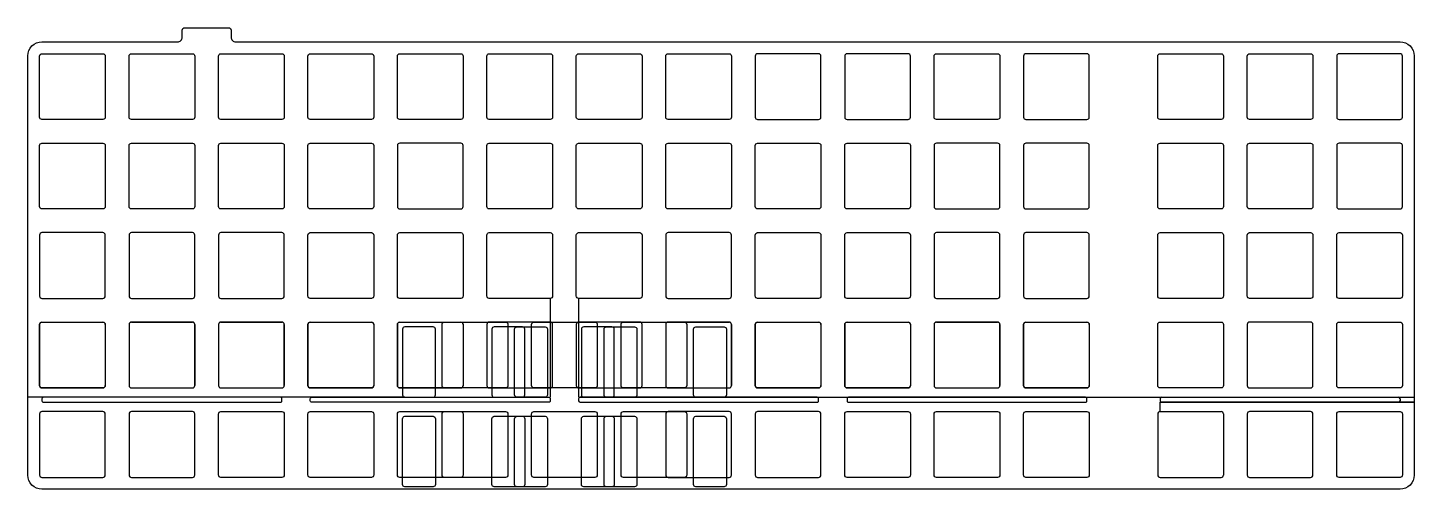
# Model space of a CAD drawing. Header units: millimetres. Extents: x 0 to 295, y -95 to 3.
import ezdxf

# ---------------------------------------------------------------- set-up
doc = ezdxf.new("R2010")
doc.units = ezdxf.units.MM
doc.layers.get('0').update_dxf_attribs({"linetype": 'CONTINUOUS'})

msp = doc.modelspace()

# ---------------------------------------------------------------- linework, layer by layer
for p, q in [((111.275, -54.625), (111.275, -75.675)), ((117.325, -54.625), (117.325, -75.675)), ((2.525, -60.175), (2.525, -73.175)), ((3.025, -59.675), (16.025, -59.675)), ((16.525, -60.175), (16.525, -73.175)), ((21.575, -60.175), (21.575, -73.175)), ((22.075, -59.675), (35.075, -59.675)), ((35.575, -60.175), (35.575, -73.175)), ((40.625, -60.175), (40.625, -73.175)), ((41.125, -59.675), (54.125, -59.675)), ((54.625, -60.175), (54.625, -73.175)), ((59.675, -60.175), (59.675, -73.175)), ((60.175, -59.675), (73.175, -59.675)), ((73.675, -60.175), (73.675, -73.175)), ((78.725, -60.175), (78.725, -73.175)), ((79.225, -59.675), (92.225, -59.675)), ((92.725, -60.175), (92.725, -73.175)), ((135.875, -60.175), (135.875, -73.175)), ((136.375, -59.675), (149.375, -59.675)), ((149.875, -60.175), (149.875, -73.175)), ((154.925, -60.175), (154.925, -73.175)), ((155.425, -59.675), (168.425, -59.675)), ((168.925, -60.175), (168.925, -73.175)), ((173.975, -60.175), (173.975, -73.175)), ((174.475, -59.675), (187.475, -59.675)), ((187.975, -60.175), (187.975, -73.175)), ((193.025, -60.175), (193.025, -73.175)), ((193.525, -59.675), (206.525, -59.675)), ((207.025, -60.175), (207.025, -73.175)), ((212.075, -60.175), (212.075, -73.175)), ((212.575, -59.675), (225.575, -59.675)), ((226.075, -60.175), (226.075, -73.175)), ((3.025, -73.675), (16.025, -73.675)), ((22.075, -73.675), (35.075, -73.675)), ((41.125, -73.675), (54.125, -73.675)), ((60.175, -73.675), (73.175, -73.675)), ((79.225, -73.675), (92.225, -73.675)), ((136.375, -73.675), (149.375, -73.675)), ((155.425, -73.675), (168.425, -73.675)), ((174.475, -73.675), (187.475, -73.675)), ((193.525, -73.675), (206.525, -73.675)), ((212.575, -73.675), (225.575, -73.675)), ((80.312, -75.675), (-0.001, -75.675)), ((117.625, -75.675), (295.275, -75.675)), ((241.15, -75.975), (241.15, -76.425)), ((241.15, -78.725), (241.15, -76.725)), ((241.15, -76.725), (295.275, -76.725)), ((291.95, -76.725), (241.15, -76.725)), ((241.45, -75.675), (291.95, -75.675)), ((295.275, -76.725), (241.45, -76.725)), ((292.25, -75.975), (292.25, -76.425)), ((240.65, -79.225), (240.65, -92.225)), ((241.15, -78.725), (254.15, -78.725)), ((254.65, -79.225), (254.65, -92.225)), ((241.15, -92.725), (254.15, -92.725))]:
    msp.add_line(p, q)
for points in [[(295.275, -3), (295.275, -92.25, -0.4142136), (292.275, -95.25), (3, -95.25, -0.4142136), (0, -92.25), (0, -3, -0.4142136), (3, 0), (31.9, 0, 0.4142136), (32.9, 1), (32.9, 2.5, -0.4142136), (33.4, 3), (38.1, 3), (42.8, 3, -0.4142136), (43.3, 2.5), (43.3, 1, 0.4142136), (44.3, 0), (292.275, 0, -0.4142136)], [(2.525, -3.025, -0.4142136), (3.025, -2.525), (16.025, -2.525, -0.4142136), (16.525, -3.025), (16.525, -16.025, -0.4142136), (16.025, -16.525), (3.025, -16.525, -0.4142136), (2.525, -16.025)], [(35.075, -2.525, -0.4142136), (35.575, -3.025), (35.575, -16.025, -0.4142136), (35.075, -16.525), (22.075, -16.525, -0.4142136), (21.575, -16.025), (21.575, -3.025, -0.4142136), (22.075, -2.525)], [(40.625, -16.025), (40.625, -3.025, -0.4142136), (41.125, -2.525), (54.125, -2.525, -0.4142136), (54.625, -3.025), (54.625, -16.025, -0.4142136), (54.125, -16.525), (41.125, -16.525, -0.4142136)], [(59.675, -16.025), (59.675, -3.025, -0.4142136), (60.175, -2.525), (73.175, -2.525, -0.4142136), (73.675, -3.025), (73.675, -16.025, -0.4142136), (73.175, -16.525), (60.175, -16.525, -0.4142136)], [(78.725, -3.025, -0.4142136), (79.225, -2.525), (92.225, -2.525, -0.4142136), (92.725, -3.025), (92.725, -16.025, -0.4142136), (92.225, -16.525), (79.225, -16.525, -0.4142136), (78.725, -16.025)], [(111.275, -2.525, -0.4142136), (111.775, -3.025), (111.775, -16.025, -0.4142136), (111.275, -16.525), (98.275, -16.525, -0.4142136), (97.775, -16.025), (97.775, -3.025, -0.4142136), (98.275, -2.525)], [(116.825, -16.025), (116.825, -3.025, -0.4142136), (117.325, -2.525), (130.325, -2.525, -0.4142136), (130.825, -3.025), (130.825, -16.025, -0.4142136), (130.325, -16.525), (117.325, -16.525, -0.4142136)], [(149.375, -16.525), (136.375, -16.525, -0.4142136), (135.875, -16.025), (135.875, -3.025, -0.4142136), (136.375, -2.525), (149.375, -2.525, -0.4142136), (149.875, -3.025), (149.875, -16.025, -0.4142136)], [(168.925, -16.025), (168.925, -3.025, 0.4142136), (168.425, -2.525), (155.425, -2.525, 0.4142136), (154.925, -3.025), (154.925, -16.025, 0.4142136), (155.425, -16.525), (168.425, -16.525, 0.4142136)], [(187.975, -16.025), (187.975, -3.025, 0.4142136), (187.475, -2.525), (174.475, -2.525, 0.4142136), (173.975, -3.025), (173.975, -16.025, 0.4142136), (174.475, -16.525), (187.475, -16.525, 0.4142136)], [(193.025, -3.025, -0.4142136), (193.525, -2.525), (206.525, -2.525, -0.4142136), (207.025, -3.025), (207.025, -16.025, -0.4142136), (206.525, -16.525), (193.525, -16.525, -0.4142136), (193.025, -16.025)], [(226.075, -16.025), (226.075, -3.025, 0.4142136), (225.575, -2.525), (212.575, -2.525, 0.4142136), (212.075, -3.025), (212.075, -16.025, 0.4142136), (212.575, -16.525), (225.575, -16.525, 0.4142136)], [(254.15, -2.525, -0.4142136), (254.65, -3.025), (254.65, -16.025, -0.4142136), (254.15, -16.525), (241.15, -16.525, -0.4142136), (240.65, -16.025), (240.65, -3.025, -0.4142136), (241.15, -2.525)], [(260.2, -16.525, -0.4142136), (259.7, -16.025), (259.7, -3.025, -0.4142136), (260.2, -2.525), (273.2, -2.525, -0.4142136), (273.7, -3.025), (273.7, -16.025, -0.4142136), (273.2, -16.525)], [(292.75, -16.025), (292.75, -3.025, 0.4142136), (292.25, -2.525), (279.25, -2.525, 0.4142136), (278.75, -3.025), (278.75, -16.025, 0.4142136), (279.25, -16.525), (292.25, -16.525, 0.4142136)], [(16.025, -21.575, -0.4142136), (16.525, -22.075), (16.525, -35.075, -0.4142136), (16.025, -35.575), (3.025, -35.575, -0.4142136), (2.525, -35.075), (2.525, -22.075, -0.4142136), (3.025, -21.575)], [(35.075, -35.575), (22.075, -35.575, -0.4142136), (21.575, -35.075), (21.575, -22.075, -0.4142136), (22.075, -21.575), (35.075, -21.575, -0.4142136), (35.575, -22.075), (35.575, -35.075, -0.4142136)], [(40.625, -22.075, -0.4142136), (41.125, -21.575), (54.125, -21.575, -0.4142136), (54.625, -22.075), (54.625, -35.075, -0.4142136), (54.125, -35.575), (41.125, -35.575, -0.4142136), (40.625, -35.075)], [(73.175, -21.575, -0.4142136), (73.675, -22.075), (73.675, -35.075, -0.4142136), (73.175, -35.575), (60.175, -35.575, -0.4142136), (59.675, -35.075), (59.675, -22.075, -0.4142136), (60.175, -21.575)], [(92.725, -35.075), (92.725, -22.075, 0.4142136), (92.225, -21.575), (79.225, -21.575, 0.4142136), (78.725, -22.075), (78.725, -35.075, 0.4142136), (79.225, -35.575), (92.225, -35.575, 0.4142136)], [(111.775, -35.075, -0.4142136), (111.275, -35.575), (98.275, -35.575, -0.4142136), (97.775, -35.075), (97.775, -22.075, -0.4142136), (98.275, -21.575), (111.275, -21.575, -0.4142136), (111.775, -22.075)], [(117.325, -35.575, -0.4142136), (116.825, -35.075), (116.825, -22.075, -0.4142136), (117.325, -21.575), (130.325, -21.575, -0.4142136), (130.825, -22.075), (130.825, -35.075, -0.4142136), (130.325, -35.575)], [(135.875, -22.075, -0.4142136), (136.375, -21.575), (149.375, -21.575, -0.4142136), (149.875, -22.075), (149.875, -35.075, -0.4142136), (149.375, -35.575), (136.375, -35.575, -0.4142136), (135.875, -35.075)], [(168.925, -35.075, -0.4142136), (168.425, -35.575), (155.425, -35.575, -0.4142136), (154.925, -35.075), (154.925, -22.075, -0.4142136), (155.425, -21.575), (168.425, -21.575, -0.4142136), (168.925, -22.075)], [(187.475, -35.575), (174.475, -35.575, -0.4142136), (173.975, -35.075), (173.975, -22.075, -0.4142136), (174.475, -21.575), (187.475, -21.575, -0.4142136), (187.975, -22.075), (187.975, -35.075, -0.4142136)], [(207.025, -35.075), (207.025, -22.075, 0.4142136), (206.525, -21.575), (193.525, -21.575, 0.4142136), (193.025, -22.075), (193.025, -35.075, 0.4142136), (193.525, -35.575), (206.525, -35.575, 0.4142136)], [(226.075, -35.075), (226.075, -22.075, 0.4142136), (225.575, -21.575), (212.575, -21.575, 0.4142136), (212.075, -22.075), (212.075, -35.075, 0.4142136), (212.575, -35.575), (225.575, -35.575, 0.4142136)], [(254.15, -21.575, -0.4142136), (254.65, -22.075), (254.65, -35.075, -0.4142136), (254.15, -35.575), (241.15, -35.575, -0.4142136), (240.65, -35.075), (240.65, -22.075, -0.4142136), (241.15, -21.575)], [(273.2, -21.575, -0.4142136), (273.7, -22.075), (273.7, -35.075, -0.4142136), (273.2, -35.575), (260.2, -35.575, -0.4142136), (259.7, -35.075), (259.7, -22.075, -0.4142136), (260.2, -21.575)], [(292.25, -21.575), (279.25, -21.575, 0.4142136), (278.75, -22.075), (278.75, -35.075, 0.4142136), (279.25, -35.575), (292.25, -35.575, 0.4142136), (292.75, -35.075), (292.75, -22.075, 0.4142136)], [(16.525, -54.125), (16.525, -41.125, 0.4142136), (16.025, -40.625), (3.025, -40.625, 0.4142136), (2.525, -41.125), (2.525, -54.125, 0.4142136), (3.025, -54.625), (16.025, -54.625, 0.4142136)], [(35.575, -54.125), (35.575, -41.125, 0.4142136), (35.075, -40.625), (22.075, -40.625, 0.4142136), (21.575, -41.125), (21.575, -54.125, 0.4142136), (22.075, -54.625), (35.075, -54.625, 0.4142136)], [(54.625, -54.125), (54.625, -41.125, 0.4142136), (54.125, -40.625), (41.125, -40.625, 0.4142136), (40.625, -41.125), (40.625, -54.125, 0.4142136), (41.125, -54.625), (54.125, -54.625, 0.4142136)], [(60.175, -54.625, -0.4142136), (59.675, -54.125), (59.675, -41.125, -0.4142136), (60.175, -40.625), (73.175, -40.625, -0.4142136), (73.675, -41.125), (73.675, -54.125, -0.4142136), (73.175, -54.625)], [(92.725, -54.125, -0.4142136), (92.225, -54.625), (79.225, -54.625, -0.4142136), (78.725, -54.125), (78.725, -41.125, -0.4142136), (79.225, -40.625), (92.225, -40.625, -0.4142136), (92.725, -41.125)], [(97.775, -54.125), (97.775, -41.125, -0.4142136), (98.275, -40.625), (111.275, -40.625, -0.4142136), (111.775, -41.125), (111.775, -54.125, -0.4142136), (111.275, -54.625), (98.275, -54.625, -0.4142136)], [(130.325, -40.625, -0.4142136), (130.825, -41.125), (130.825, -54.125, -0.4142136), (130.325, -54.625), (117.325, -54.625, -0.4142136), (116.825, -54.125), (116.825, -41.125, -0.4142136), (117.325, -40.625)], [(149.875, -54.125), (149.875, -41.125, 0.4142136), (149.375, -40.625), (136.375, -40.625, 0.4142136), (135.875, -41.125), (135.875, -54.125, 0.4142136), (136.375, -54.625), (149.375, -54.625, 0.4142136)], [(154.925, -41.125, -0.4142136), (155.425, -40.625), (168.425, -40.625, -0.4142136), (168.925, -41.125), (168.925, -54.125, -0.4142136), (168.425, -54.625), (155.425, -54.625, -0.4142136), (154.925, -54.125)], [(173.975, -41.125, -0.4142136), (174.475, -40.625), (187.475, -40.625, -0.4142136), (187.975, -41.125), (187.975, -54.125, -0.4142136), (187.475, -54.625), (174.475, -54.625, -0.4142136), (173.975, -54.125)], [(207.025, -54.125), (207.025, -41.125, 0.4142136), (206.525, -40.625), (193.525, -40.625, 0.4142136), (193.025, -41.125), (193.025, -54.125, 0.4142136), (193.525, -54.625), (206.525, -54.625, 0.4142136)], [(226.075, -54.125), (226.075, -41.125, 0.4142136), (225.575, -40.625), (212.575, -40.625, 0.4142136), (212.075, -41.125), (212.075, -54.125, 0.4142136), (212.575, -54.625), (225.575, -54.625, 0.4142136)], [(254.15, -54.625), (241.15, -54.625, -0.4142136), (240.65, -54.125), (240.65, -41.125, -0.4142136), (241.15, -40.625), (254.15, -40.625, -0.4142136), (254.65, -41.125), (254.65, -54.125, -0.4142136)], [(259.7, -41.125, -0.4142136), (260.2, -40.625), (273.2, -40.625, -0.4142136), (273.7, -41.125), (273.7, -54.125, -0.4142136), (273.2, -54.625), (260.2, -54.625, -0.4142136), (259.7, -54.125)], [(292.75, -54.125, -0.4142136), (292.25, -54.625), (279.25, -54.625, -0.4142136), (278.75, -54.125), (278.75, -41.125, -0.4142136), (279.25, -40.625), (292.25, -40.625, -0.4142136), (292.75, -41.125)], [(16.525, -73.175, -0.4142136), (16.025, -73.675), (3.025, -73.675, -0.4142136), (2.525, -73.175), (2.525, -60.175, -0.4142136), (3.025, -59.675), (16.025, -59.675, -0.4142136), (16.525, -60.175)], [(35.575, -73.175), (35.575, -60.175, 0.4142136), (35.075, -59.675), (22.075, -59.675, 0.4142136), (21.575, -60.175), (21.575, -73.175, 0.4142136), (22.075, -73.675), (35.075, -73.675, 0.4142136)], [(54.125, -59.675), (41.125, -59.675, 0.4142136), (40.625, -60.175), (40.625, -73.175, 0.4142136), (41.125, -73.675), (54.125, -73.675, 0.4142136), (54.625, -73.175), (54.625, -60.175, 0.4142136)], [(60.175, -73.675, -0.4142136), (59.675, -73.175), (59.675, -60.175, -0.4142136), (60.175, -59.675), (73.175, -59.675, -0.4142136), (73.675, -60.175), (73.675, -73.175, -0.4142136), (73.175, -73.675)], [(79.225, -73.675, -0.4142136), (78.725, -73.175), (78.725, -60.175, -0.4142136), (79.225, -59.675), (92.225, -59.675, -0.4142136), (92.725, -60.175), (92.725, -73.175, -0.4142136), (92.225, -73.675)], [(86.312, -60.675), (80.312, -60.675, 0.4142136), (79.812, -61.175), (79.812, -75.175, 0.4142136), (80.312, -75.675), (86.312, -75.675, 0.4142136), (86.812, -75.175), (86.812, -61.175, 0.4142136)], [(102.25, -73.175, -0.4142136), (101.75, -73.675), (88.75, -73.675, -0.4142136), (88.25, -73.175), (88.25, -60.175, -0.4142136), (88.75, -59.675), (101.75, -59.675, -0.4142136), (102.25, -60.175)], [(111.775, -73.175), (111.775, -60.175, 0.4142136), (111.275, -59.675), (98.275, -59.675, 0.4142136), (97.775, -60.175), (97.775, -73.175, 0.4142136), (98.275, -73.675), (111.275, -73.675, 0.4142136)], [(105.862, -75.175), (105.862, -61.175, 0.4142136), (105.362, -60.675), (99.362, -60.675, 0.4142136), (98.862, -61.175), (98.862, -75.175, 0.4142136), (99.362, -75.675), (105.362, -75.675, 0.4142136)], [(104.188, -75.675, -0.4142136), (103.688, -75.175), (103.688, -61.175, -0.4142136), (104.188, -60.675), (110.188, -60.675, -0.4142136), (110.688, -61.175), (110.688, -75.175, -0.4142136), (110.188, -75.675)], [(121.3, -73.175, -0.4142136), (120.8, -73.675), (107.8, -73.675, -0.4142136), (107.3, -73.175), (107.3, -60.175, -0.4142136), (107.8, -59.675), (120.8, -59.675, -0.4142136), (121.3, -60.175)], [(130.825, -73.175), (130.825, -60.175, 0.4142136), (130.325, -59.675), (117.325, -59.675, 0.4142136), (116.825, -60.175), (116.825, -73.175, 0.4142136), (117.325, -73.675), (130.325, -73.675, 0.4142136)], [(124.412, -60.675), (118.412, -60.675, 0.4142136), (117.912, -61.175), (117.912, -75.175, 0.4142136), (118.412, -75.675), (124.412, -75.675, 0.4142136), (124.912, -75.175), (124.912, -61.175, 0.4142136)], [(122.738, -61.175, -0.4142136), (123.238, -60.675), (129.238, -60.675, -0.4142136), (129.738, -61.175), (129.738, -75.175, -0.4142136), (129.238, -75.675), (123.238, -75.675, -0.4142136), (122.738, -75.175)], [(126.85, -73.675, -0.4142136), (126.35, -73.175), (126.35, -60.175, -0.4142136), (126.85, -59.675), (139.85, -59.675, -0.4142136), (140.35, -60.175), (140.35, -73.175, -0.4142136), (139.85, -73.675)], [(149.875, -73.175), (149.875, -60.175, 0.4142136), (149.375, -59.675), (136.375, -59.675, 0.4142136), (135.875, -60.175), (135.875, -73.175, 0.4142136), (136.375, -73.675), (149.375, -73.675, 0.4142136)], [(141.788, -75.175), (141.788, -61.175, -0.4142136), (142.288, -60.675), (148.288, -60.675, -0.4142136), (148.788, -61.175), (148.788, -75.175, -0.4142136), (148.288, -75.675), (142.288, -75.675, -0.4142136)], [(168.425, -73.675), (155.425, -73.675, -0.4142136), (154.925, -73.175), (154.925, -60.175, -0.4142136), (155.425, -59.675), (168.425, -59.675, -0.4142136), (168.925, -60.175), (168.925, -73.175, -0.4142136)], [(187.475, -59.675, -0.4142136), (187.975, -60.175), (187.975, -73.175, -0.4142136), (187.475, -73.675), (174.475, -73.675, -0.4142136), (173.975, -73.175), (173.975, -60.175, -0.4142136), (174.475, -59.675)], [(206.525, -59.675), (193.525, -59.675, 0.4142136), (193.025, -60.175), (193.025, -73.175, 0.4142136), (193.525, -73.675), (206.525, -73.675, 0.4142136), (207.025, -73.175), (207.025, -60.175, 0.4142136)], [(212.075, -73.175), (212.075, -60.175, -0.4142136), (212.575, -59.675), (225.575, -59.675, -0.4142136), (226.075, -60.175), (226.075, -73.175, -0.4142136), (225.575, -73.675), (212.575, -73.675, -0.4142136)], [(254.15, -73.675), (241.15, -73.675, -0.4142136), (240.65, -73.175), (240.65, -60.175, -0.4142136), (241.15, -59.675), (254.15, -59.675, -0.4142136), (254.65, -60.175), (254.65, -73.175, -0.4142136)], [(273.7, -73.175), (273.7, -60.175, 0.4142136), (273.2, -59.675), (260.2, -59.675, 0.4142136), (259.7, -60.175), (259.7, -73.175, 0.4142136), (260.2, -73.675), (273.2, -73.675, 0.4142136)], [(292.25, -59.675, -0.4142136), (292.75, -60.175), (292.75, -73.175, -0.4142136), (292.25, -73.675), (279.25, -73.675, -0.4142136), (278.75, -73.175), (278.75, -60.175, -0.4142136), (279.25, -59.675)], [(3.025, -75.975), (3.025, -76.425, 0.4142136), (3.325, -76.725), (53.824, -76.725, 0.4142136), (54.124, -76.425), (54.124, -75.975, 0.4142136), (53.824, -75.675), (3.325, -75.675, 0.4142136)], [(60.175, -76.425), (60.175, -75.975, -0.4142136), (60.475, -75.675), (110.975, -75.675, -0.4142136), (111.275, -75.975), (111.275, -76.425, -0.4142136), (110.975, -76.725), (60.475, -76.725, -0.4142136)], [(168.425, -76.425), (168.425, -75.975, 0.4142136), (168.125, -75.675), (117.625, -75.675, 0.4142136), (117.325, -75.975), (117.325, -76.4, 0.4140703), (117.625, -76.7), (168.125, -76.725, 0.4143569)], [(225.575, -76.425), (225.575, -75.975, 0.4142136), (225.275, -75.675), (174.775, -75.675, 0.4142136), (174.475, -75.975), (174.475, -76.425, 0.4142136), (174.775, -76.725), (225.275, -76.725, 0.4142136)], [(16.525, -92.225), (16.525, -79.225, 0.4142136), (16.025, -78.725), (3.025, -78.725, 0.4142136), (2.525, -79.225), (2.525, -92.225, 0.4142136), (3.025, -92.725), (16.025, -92.725, 0.4142136)], [(35.575, -92.225), (35.575, -79.225, 0.4142136), (35.075, -78.725), (22.075, -78.725, 0.4142136), (21.575, -79.225), (21.575, -92.225, 0.4142136), (22.075, -92.725), (35.075, -92.725, 0.4142136)], [(40.625, -79.225, -0.4142136), (41.125, -78.725), (54.125, -78.725, -0.4142136), (54.625, -79.225), (54.625, -92.225, -0.4142136), (54.125, -92.725), (41.125, -92.725, -0.4142136), (40.625, -92.225)], [(73.175, -78.725, -0.4142136), (73.675, -79.225), (73.675, -92.225, -0.4142136), (73.175, -92.725), (60.175, -92.725, -0.4142136), (59.675, -92.225), (59.675, -79.225, -0.4142136), (60.175, -78.725)], [(79.225, -92.725, -0.4142136), (78.725, -92.225), (78.725, -79.225, -0.4142136), (79.225, -78.725), (92.225, -78.725, -0.4142136), (92.725, -79.225), (92.725, -92.225, -0.4142136), (92.225, -92.725)], [(101.75, -92.725), (88.75, -92.725, -0.4142136), (88.25, -92.225), (88.25, -79.225, -0.4142136), (88.75, -78.725), (101.75, -78.725, -0.4142136), (102.25, -79.225), (102.25, -92.225, -0.4142136)], [(107.8, -92.725, -0.4142136), (107.3, -92.225), (107.3, -79.225, -0.4142136), (107.8, -78.725), (120.8, -78.725, -0.4142136), (121.3, -79.225), (121.3, -92.225, -0.4142136), (120.8, -92.725)], [(126.35, -79.225, -0.4142136), (126.85, -78.725), (139.85, -78.725, -0.4142136), (140.35, -79.225), (140.35, -92.225, -0.4142136), (139.85, -92.725), (126.85, -92.725, -0.4142136), (126.35, -92.225)], [(149.875, -92.225), (149.875, -79.225, 0.4142136), (149.375, -78.725), (136.375, -78.725, 0.4142136), (135.875, -79.225), (135.875, -92.225, 0.4142136), (136.375, -92.725), (149.375, -92.725, 0.4142136)], [(168.925, -92.225), (168.925, -79.225, 0.4142136), (168.425, -78.725), (155.425, -78.725, 0.4142136), (154.925, -79.225), (154.925, -92.225, 0.4142136), (155.425, -92.725), (168.425, -92.725, 0.4142136)], [(187.975, -92.225, -0.4142136), (187.475, -92.725), (174.475, -92.725, -0.4142136), (173.975, -92.225), (173.975, -79.225, -0.4142136), (174.475, -78.725), (187.475, -78.725, -0.4142136), (187.975, -79.225)], [(206.525, -92.725), (193.525, -92.725, -0.4142136), (193.025, -92.225), (193.025, -79.225, -0.4142136), (193.525, -78.725), (206.525, -78.725, -0.4142136), (207.025, -79.225), (207.025, -92.225, -0.4142136)], [(225.575, -92.725), (212.575, -92.725, -0.4142136), (212.075, -92.225), (212.075, -79.225, -0.4142136), (212.575, -78.725), (225.575, -78.725, -0.4142136), (226.075, -79.225), (226.075, -92.225, -0.4142136)], [(273.7, -92.225), (273.7, -79.225, 0.4142136), (273.2, -78.725), (260.2, -78.725, 0.4142136), (259.7, -79.225), (259.7, -92.225, 0.4142136), (260.2, -92.725), (273.2, -92.725, 0.4142136)], [(278.75, -92.225), (278.75, -79.225, -0.4142136), (279.25, -78.725), (292.25, -78.725, -0.4142136), (292.75, -79.225), (292.75, -92.225, -0.4142136), (292.25, -92.725), (279.25, -92.725, -0.4142136)], [(79.812, -80.225, -0.4142136), (80.312, -79.725), (86.312, -79.725, -0.4142136), (86.812, -80.225), (86.812, -94.225, -0.4142136), (86.312, -94.725), (80.312, -94.725, -0.4142136), (79.812, -94.225)], [(99.362, -94.725, -0.4142136), (98.862, -94.225), (98.862, -80.225, -0.4142136), (99.362, -79.725), (105.362, -79.725, -0.4142136), (105.862, -80.225), (105.862, -94.225, -0.4142136), (105.362, -94.725)], [(110.688, -94.225, -0.4142136), (110.188, -94.725), (104.188, -94.725, -0.4142136), (103.688, -94.225), (103.688, -80.225, -0.4142136), (104.188, -79.725), (110.188, -79.725, -0.4142136), (110.688, -80.225)], [(118.412, -94.725, -0.4142136), (117.912, -94.225), (117.912, -80.225, -0.4142136), (118.412, -79.725), (124.412, -79.725, -0.4142136), (124.912, -80.225), (124.912, -94.225, -0.4142136), (124.412, -94.725)], [(129.738, -94.225, -0.4142136), (129.238, -94.725), (123.238, -94.725, -0.4142136), (122.738, -94.225), (122.738, -80.225, -0.4142136), (123.238, -79.725), (129.238, -79.725, -0.4142136), (129.738, -80.225)], [(141.788, -80.225, -0.4142136), (142.288, -79.725), (148.288, -79.725, -0.4142136), (148.788, -80.225), (148.788, -94.225, -0.4142136), (148.288, -94.725), (142.288, -94.725, -0.4142136), (141.788, -94.225)]]:
    msp.add_lwpolyline(points, format="xyb", close=True)
for centre, radius, start, end in [((3.025, -60.175), 0.5, 90, 180), ((16.025, -60.175), 0.5, 0, 90), ((22.075, -60.175), 0.5, 90, 180), ((35.075, -60.175), 0.5, 0, 90), ((41.125, -60.175), 0.5, 90, 180), ((54.125, -60.175), 0.5, 0, 90), ((60.175, -60.175), 0.5, 90, 180), ((73.175, -60.175), 0.5, 0, 90), ((79.225, -60.175), 0.5, 90, 180), ((92.225, -60.175), 0.5, 0, 90), ((136.375, -60.175), 0.5, 90, 180), ((149.375, -60.175), 0.5, 0, 90), ((155.425, -60.175), 0.5, 90, 180), ((168.425, -60.175), 0.5, 0, 90), ((174.475, -60.175), 0.5, 90, 180), ((187.475, -60.175), 0.5, 0, 90), ((193.525, -60.175), 0.5, 90, 180), ((206.525, -60.175), 0.5, 0, 90), ((212.575, -60.175), 0.5, 90, 180), ((225.575, -60.175), 0.5, 0, 90), ((3.025, -73.175), 0.5, 180, 270), ((16.025, -73.175), 0.5, -90, 0), ((22.075, -73.175), 0.5, 180, 270), ((35.075, -73.175), 0.5, -90, 0), ((41.125, -73.175), 0.5, 180, 270), ((54.125, -73.175), 0.5, -90, 0), ((60.175, -73.175), 0.5, 180, 270), ((73.175, -73.175), 0.5, -90, 0), ((79.225, -73.175), 0.5, 180, 270), ((92.225, -73.175), 0.5, -90, 0), ((136.375, -73.175), 0.5, 180, 270), ((149.375, -73.175), 0.5, -90, 0), ((155.425, -73.175), 0.5, 180, 270), ((168.425, -73.175), 0.5, -90, 0), ((174.475, -73.175), 0.5, 180, 270), ((187.475, -73.175), 0.5, -90, 0), ((193.525, -73.175), 0.5, 180, 270), ((206.525, -73.175), 0.5, -90, 0), ((212.575, -73.175), 0.5, 180, 270), ((225.575, -73.175), 0.5, -90, 0), ((241.45, -75.975), 0.3, 90, 180), ((241.45, -76.425), 0.3, 180, 270), ((291.95, -75.975), 0.3, 0, 90), ((291.95, -76.425), 0.3, -90, 0), ((241.15, -79.225), 0.5, 90, 180), ((254.15, -79.225), 0.5, 0, 90), ((241.15, -92.225), 0.5, 180, 270), ((254.15, -92.225), 0.5, -90, 0)]:
    msp.add_arc(centre, radius, start, end)

doc.saveas('drawing.dxf')
